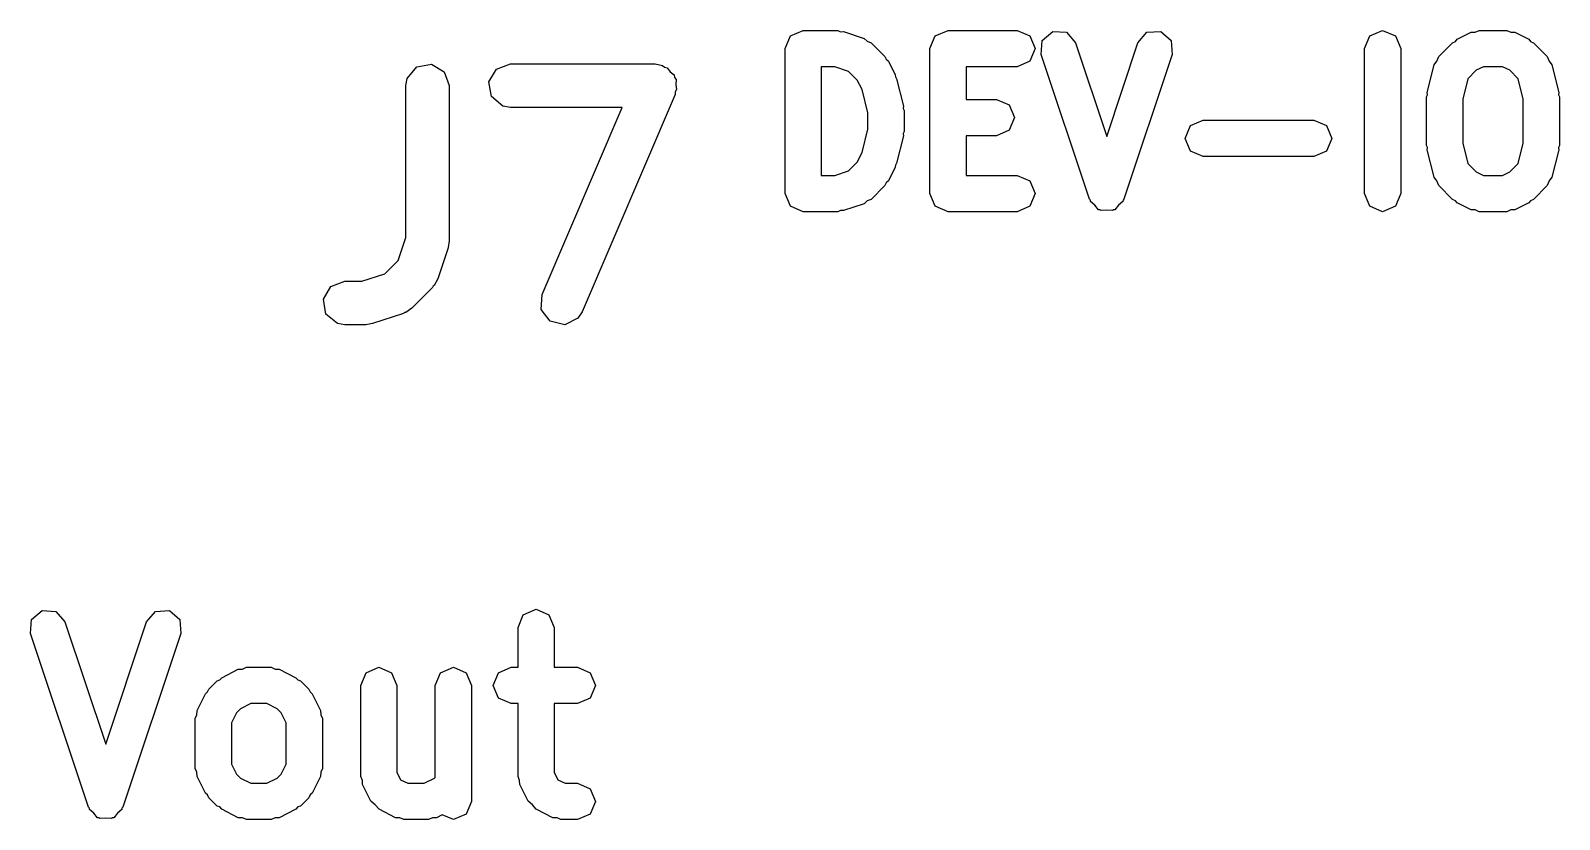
# Model space of a CAD drawing. Extents: x 83.3 to 116.6, y -116.7 to -83.3.
# Drawn here: x 85.01 to 90.29, y -105.56 to -102.84 of the extents above; entities that cross this region are included whole.
import ezdxf

# ---------------------------------------------------------------- set-up
doc = ezdxf.new("R2010")
doc.units = 0
doc.layers.add('BLACK', color=7, linetype='CONTINUOUS')

msp = doc.modelspace()

# ---------------------------------------------------------------- linework, layer by layer
at = {"layer": 'BLACK', "linetype": 'CONTINUOUS'}
for p, q in [((87.6374, -102.857), (87.6815, -102.839)), ((87.6815, -102.839), (87.8006, -102.839)), ((87.8006, -102.839), (87.8101, -102.843)), ((87.8101, -102.843), (87.8204, -102.842)), ((87.8204, -102.842), (87.8918, -102.866)), ((88.1374, -102.857), (88.1815, -102.839)), ((88.1815, -102.839), (88.4196, -102.839)), ((88.4196, -102.839), (88.4638, -102.857)), ((88.5066, -102.873), (88.5427, -102.842)), ((88.5427, -102.842), (88.5905, -102.845)), ((88.5905, -102.845), (88.6218, -102.881)), ((88.8365, -102.881), (88.8679, -102.845)), ((88.8679, -102.845), (88.9156, -102.842)), ((88.9156, -102.842), (88.9517, -102.873)), ((89.6374, -102.857), (89.6815, -102.839)), ((89.6815, -102.839), (89.7257, -102.857)), ((89.9393, -102.869), (89.9869, -102.845)), ((89.9869, -102.845), (90.0014, -102.844)), ((90.0014, -102.844), (90.0149, -102.839)), ((90.0149, -102.839), (90.1101, -102.839)), ((90.1101, -102.839), (90.1236, -102.844)), ((90.1236, -102.844), (90.1381, -102.845)), ((90.1381, -102.845), (90.1857, -102.869)), ((87.619, -102.901), (87.6374, -102.857)), ((87.619, -103.401), (87.619, -102.901)), ((87.8918, -102.866), (87.9028, -102.875)), ((87.9028, -102.875), (87.9162, -102.881)), ((87.9162, -102.881), (87.9638, -102.928)), ((88.119, -102.901), (88.1374, -102.857)), ((88.119, -103.401), (88.119, -102.901)), ((88.4638, -102.857), (88.4821, -102.901)), ((88.4821, -102.901), (88.4638, -102.945)), ((88.5032, -102.921), (88.5066, -102.873)), ((88.6218, -102.881), (88.7292, -103.204)), ((88.7292, -103.204), (88.8365, -102.881)), ((88.9517, -102.873), (88.9551, -102.921)), ((89.619, -102.901), (89.6374, -102.857)), ((89.619, -103.401), (89.619, -102.901)), ((89.7257, -102.857), (89.744, -102.901)), ((89.744, -102.901), (89.744, -103.401)), ((89.8754, -102.928), (89.9231, -102.881)), ((89.9231, -102.881), (89.9326, -102.877)), ((89.9326, -102.877), (89.9393, -102.869)), ((90.1857, -102.869), (90.1924, -102.877)), ((90.1924, -102.877), (90.2019, -102.881)), ((90.2019, -102.881), (90.2496, -102.928)), ((86.6225, -102.972), (86.6707, -102.954)), ((86.6707, -102.954), (87.1707, -102.954)), ((87.1707, -102.954), (87.1964, -102.959)), ((87.9638, -102.928), (87.9678, -102.938)), ((87.9678, -102.938), (87.9755, -102.945)), ((87.9755, -102.945), (87.9994, -102.992)), ((88.4638, -102.945), (88.4196, -102.964)), ((88.6699, -103.421), (88.5032, -102.921)), ((88.9551, -102.921), (88.7885, -103.421)), ((89.859, -102.957), (89.869, -102.944)), ((89.869, -102.944), (89.8754, -102.928)), ((90.2496, -102.928), (90.256, -102.944)), ((90.256, -102.944), (90.266, -102.957)), ((86.31, -103.029), (86.3145, -103.004)), ((86.3145, -103.004), (86.3475, -102.964)), ((86.3475, -102.964), (86.398, -102.955)), ((86.398, -102.955), (86.4425, -102.981)), ((86.4425, -102.981), (86.46, -103.029)), ((86.5969, -103.016), (86.6225, -102.972)), ((87.1964, -102.959), (87.2032, -102.965)), ((87.2032, -102.965), (87.2118, -102.967)), ((87.2118, -102.967), (87.2223, -102.981)), ((87.2223, -102.981), (87.2357, -102.992)), ((87.2357, -102.992), (87.2372, -103.001)), ((87.2372, -103.001), (87.2425, -103.008)), ((87.744, -102.964), (87.744, -103.339)), ((87.7905, -102.964), (87.744, -102.964)), ((87.8383, -102.98), (87.7905, -102.964)), ((87.8683, -103.01), (87.8383, -102.98)), ((87.9994, -102.992), (87.9999, -102.999)), ((87.9999, -102.999), (88.0041, -103.005)), ((88.0041, -103.005), (88.0279, -103.1)), ((88.4196, -102.964), (88.244, -102.964)), ((88.244, -102.964), (88.244, -103.077)), ((89.8352, -103.053), (89.859, -102.957)), ((89.9761, -103.005), (89.9583, -103.076)), ((90.0043, -102.976), (89.9761, -103.005)), ((90.0296, -102.964), (90.0043, -102.976)), ((90.0954, -102.964), (90.0296, -102.964)), ((90.1207, -102.976), (90.0954, -102.964)), ((90.1489, -103.005), (90.1207, -102.976)), ((90.1667, -103.076), (90.1489, -103.005)), ((90.266, -102.957), (90.2898, -103.053)), ((86.31, -103.553), (86.31, -103.029)), ((86.46, -103.029), (86.46, -103.565)), ((86.6058, -103.067), (86.5969, -103.016)), ((87.2396, -103.059), (86.9182, -103.809)), ((87.2401, -103.05), (87.2396, -103.059)), ((87.2446, -103.042), (87.2401, -103.05)), ((87.2425, -103.008), (87.2415, -103.025)), ((87.2415, -103.025), (87.2446, -103.042)), ((87.8845, -103.042), (87.8683, -103.01)), ((87.9048, -103.123), (87.8845, -103.042)), ((89.8364, -103.061), (89.8352, -103.053)), ((90.2898, -103.053), (90.2886, -103.061)), ((86.6451, -103.1), (86.6058, -103.067)), ((86.6707, -103.104), (86.6451, -103.1)), ((87.057, -103.104), (86.6707, -103.104)), ((86.7803, -103.75), (87.057, -103.104)), ((88.0279, -103.1), (88.0267, -103.108)), ((88.0267, -103.108), (88.0298, -103.115)), ((88.244, -103.077), (88.3482, -103.077)), ((88.3482, -103.077), (88.3924, -103.095)), ((88.3924, -103.095), (88.4107, -103.139)), ((89.8333, -103.068), (89.8364, -103.061)), ((89.8333, -103.235), (89.8333, -103.068)), ((89.9583, -103.076), (89.9583, -103.227)), ((90.1667, -103.227), (90.1667, -103.076)), ((90.2886, -103.061), (90.2917, -103.068)), ((90.2917, -103.068), (90.2917, -103.235)), ((87.9048, -103.179), (87.9048, -103.123)), ((88.0298, -103.115), (88.0298, -103.187)), ((88.4107, -103.139), (88.3924, -103.183)), ((89.0183, -103.167), (89.0625, -103.148)), ((89.0625, -103.148), (89.4435, -103.148)), ((89.4435, -103.148), (89.4876, -103.167)), ((87.8845, -103.26), (87.9048, -103.179)), ((88.0279, -103.202), (88.0041, -103.297)), ((88.0298, -103.187), (88.0267, -103.194)), ((88.0267, -103.194), (88.0279, -103.202)), ((88.3482, -103.202), (88.244, -103.202)), ((88.244, -103.202), (88.244, -103.339)), ((88.3924, -103.183), (88.3482, -103.202)), ((89, -103.211), (89.0183, -103.167)), ((89.0183, -103.255), (89, -103.211)), ((89.4876, -103.167), (89.506, -103.211)), ((89.506, -103.211), (89.4876, -103.255)), ((87.8683, -103.293), (87.8845, -103.26)), ((89.0625, -103.273), (89.0183, -103.255)), ((89.4876, -103.255), (89.4435, -103.273)), ((89.8364, -103.242), (89.8333, -103.235)), ((89.8352, -103.25), (89.8364, -103.242)), ((89.859, -103.345), (89.8352, -103.25)), ((89.9583, -103.227), (89.9761, -103.298)), ((90.1489, -103.298), (90.1667, -103.227)), ((90.2898, -103.25), (90.266, -103.345)), ((90.2917, -103.235), (90.2886, -103.242)), ((90.2886, -103.242), (90.2898, -103.25)), ((87.7905, -103.339), (87.8383, -103.323)), ((87.8383, -103.323), (87.8683, -103.293)), ((87.9994, -103.31), (87.9755, -103.358)), ((87.9999, -103.303), (87.9994, -103.31)), ((88.0041, -103.297), (87.9999, -103.303)), ((89.4435, -103.273), (89.0625, -103.273)), ((89.9761, -103.298), (90.0043, -103.326)), ((90.1207, -103.326), (90.1489, -103.298)), ((87.744, -103.339), (87.7905, -103.339)), ((87.9638, -103.374), (87.9162, -103.422)), ((87.9678, -103.364), (87.9638, -103.374)), ((87.9755, -103.358), (87.9678, -103.364)), ((88.244, -103.339), (88.4196, -103.339)), ((88.4196, -103.339), (88.4638, -103.357)), ((88.4638, -103.357), (88.4821, -103.401)), ((89.869, -103.358), (89.859, -103.345)), ((89.8754, -103.374), (89.869, -103.358)), ((89.9231, -103.422), (89.8754, -103.374)), ((90.0043, -103.326), (90.0296, -103.339)), ((90.0296, -103.339), (90.0954, -103.339)), ((90.0954, -103.339), (90.1207, -103.326)), ((90.2496, -103.374), (90.2019, -103.422)), ((90.256, -103.358), (90.2496, -103.374)), ((90.266, -103.345), (90.256, -103.358)), ((87.6374, -103.445), (87.619, -103.401)), ((87.9028, -103.427), (87.8918, -103.437)), ((87.9162, -103.422), (87.9028, -103.427)), ((88.1374, -103.445), (88.119, -103.401)), ((88.4821, -103.401), (88.4638, -103.445)), ((88.6729, -103.424), (88.6699, -103.421)), ((88.6733, -103.429), (88.6729, -103.424)), ((88.6882, -103.442), (88.6733, -103.429)), ((88.7851, -103.429), (88.7701, -103.442)), ((88.7854, -103.424), (88.7851, -103.429)), ((88.7885, -103.421), (88.7854, -103.424)), ((89.6374, -103.445), (89.619, -103.401)), ((89.744, -103.401), (89.7257, -103.445)), ((89.9326, -103.426), (89.9231, -103.422)), ((89.9393, -103.433), (89.9326, -103.426)), ((90.1924, -103.426), (90.1857, -103.433)), ((90.2019, -103.422), (90.1924, -103.426)), ((87.6815, -103.464), (87.6374, -103.445)), ((87.8006, -103.464), (87.6815, -103.464)), ((87.8101, -103.46), (87.8006, -103.464)), ((87.8204, -103.46), (87.8101, -103.46)), ((87.8918, -103.437), (87.8204, -103.46)), ((88.1815, -103.464), (88.1374, -103.445)), ((88.4196, -103.464), (88.1815, -103.464)), ((88.4638, -103.445), (88.4196, -103.464)), ((88.7012, -103.457), (88.6882, -103.442)), ((88.7059, -103.457), (88.7012, -103.457)), ((88.7094, -103.46), (88.7059, -103.457)), ((88.7292, -103.459), (88.7094, -103.46)), ((88.7489, -103.46), (88.7292, -103.459)), ((88.7525, -103.457), (88.7489, -103.46)), ((88.7571, -103.457), (88.7525, -103.457)), ((88.7701, -103.442), (88.7571, -103.457)), ((89.6815, -103.464), (89.6374, -103.445)), ((89.7257, -103.445), (89.6815, -103.464)), ((89.9869, -103.457), (89.9393, -103.433)), ((90.0014, -103.458), (89.9869, -103.457)), ((90.0149, -103.464), (90.0014, -103.458)), ((90.1101, -103.464), (90.0149, -103.464)), ((90.1236, -103.458), (90.1101, -103.464)), ((90.1381, -103.457), (90.1236, -103.458)), ((90.1857, -103.433), (90.1381, -103.457)), ((86.2837, -103.632), (86.31, -103.553)), ((86.46, -103.565), (86.4561, -103.587)), ((86.4561, -103.587), (86.4562, -103.589)), ((86.2373, -103.678), (86.2837, -103.632)), ((86.4562, -103.589), (86.4204, -103.696)), ((86.1585, -103.704), (86.2373, -103.678)), ((86.0254, -103.766), (86.0511, -103.722)), ((86.0511, -103.722), (86.0993, -103.704)), ((86.0993, -103.704), (86.1585, -103.704)), ((86.4023, -103.725), (86.3309, -103.797)), ((86.4042, -103.721), (86.4023, -103.725)), ((86.408, -103.719), (86.4042, -103.721)), ((86.4204, -103.696), (86.408, -103.719)), ((86.0343, -103.817), (86.0254, -103.766)), ((86.3309, -103.797), (86.3096, -103.812)), ((86.7775, -103.801), (86.7803, -103.75)), ((86.0736, -103.85), (86.0343, -103.817)), ((86.0993, -103.854), (86.0736, -103.85)), ((86.1944, -103.85), (86.1723, -103.854)), ((86.3016, -103.815), (86.1944, -103.85)), ((86.3051, -103.812), (86.3016, -103.815)), ((86.3096, -103.812), (86.3051, -103.812)), ((86.8082, -103.842), (86.7775, -103.801)), ((86.8582, -103.854), (86.8082, -103.842)), ((86.904, -103.831), (86.8582, -103.854)), ((86.9182, -103.809), (86.904, -103.831)), ((86.1707, -103.854), (86.0993, -103.854)), ((86.1723, -103.854), (86.1707, -103.854)), ((85.0181, -104.871), (85.0542, -104.84)), ((85.0542, -104.84), (85.1019, -104.843)), ((85.1019, -104.843), (85.1332, -104.879)), ((85.4147, -104.879), (85.446, -104.843)), ((85.446, -104.843), (85.4937, -104.84)), ((85.4937, -104.84), (85.5299, -104.871)), ((86.7155, -104.855), (86.7597, -104.836)), ((86.7597, -104.836), (86.8039, -104.855)), ((85.0147, -104.919), (85.0181, -104.871)), ((85.1332, -104.879), (85.274, -105.301)), ((85.274, -105.301), (85.4147, -104.879)), ((85.5299, -104.871), (85.5332, -104.919)), ((86.6972, -104.899), (86.7155, -104.855)), ((86.6972, -105.036), (86.6972, -104.899)), ((86.8039, -104.855), (86.8222, -104.899)), ((86.8222, -104.899), (86.8222, -105.036)), ((85.2147, -105.519), (85.0147, -104.919)), ((85.5332, -104.919), (85.3332, -105.519)), ((85.6746, -105.072), (85.7317, -105.043)), ((85.7317, -105.043), (85.7462, -105.042)), ((85.7462, -105.042), (85.7597, -105.036)), ((85.7597, -105.036), (85.8454, -105.036)), ((85.8454, -105.036), (85.8588, -105.042)), ((85.8588, -105.042), (85.8733, -105.043)), ((85.8733, -105.043), (85.9305, -105.072)), ((86.1543, -105.099), (86.1726, -105.055)), ((86.1726, -105.055), (86.2168, -105.036)), ((86.2168, -105.036), (86.261, -105.055)), ((86.261, -105.055), (86.2793, -105.099)), ((86.4115, -105.099), (86.4298, -105.055)), ((86.4298, -105.055), (86.474, -105.036)), ((86.474, -105.036), (86.5181, -105.055)), ((86.5181, -105.055), (86.5365, -105.099)), ((86.6115, -105.099), (86.6298, -105.055)), ((86.6298, -105.055), (86.674, -105.036)), ((86.674, -105.036), (86.6972, -105.036)), ((86.8222, -105.036), (86.9025, -105.036)), ((86.9025, -105.036), (86.9467, -105.055)), ((86.9467, -105.055), (86.965, -105.099)), ((85.6258, -105.121), (85.6298, -105.112)), ((85.6298, -105.112), (85.6583, -105.083)), ((85.6583, -105.083), (85.6678, -105.079)), ((85.6678, -105.079), (85.6746, -105.072)), ((85.9305, -105.072), (85.9372, -105.079)), ((85.9372, -105.079), (85.9467, -105.083)), ((85.9467, -105.083), (85.9753, -105.112)), ((85.9753, -105.112), (85.9792, -105.121)), ((86.1543, -105.413), (86.1543, -105.099)), ((86.2793, -105.099), (86.2793, -105.398)), ((86.4115, -105.416), (86.4115, -105.099)), ((86.5365, -105.099), (86.5365, -105.499)), ((86.6298, -105.143), (86.6115, -105.099)), ((86.965, -105.099), (86.9467, -105.143)), ((85.5895, -105.185), (85.6181, -105.128)), ((85.6181, -105.128), (85.6258, -105.121)), ((85.7744, -105.161), (85.7395, -105.179)), ((85.8306, -105.161), (85.7744, -105.161)), ((85.8655, -105.179), (85.8306, -105.161)), ((85.9792, -105.121), (85.987, -105.128)), ((85.987, -105.128), (86.0156, -105.185)), ((86.674, -105.161), (86.6298, -105.143)), ((86.6972, -105.161), (86.674, -105.161)), ((86.6972, -105.413), (86.6972, -105.161)), ((86.9025, -105.161), (86.8222, -105.161)), ((86.8222, -105.161), (86.8222, -105.398)), ((86.9467, -105.143), (86.9025, -105.161)), ((85.5829, -105.213), (85.5884, -105.2)), ((85.5829, -105.385), (85.5829, -105.213)), ((85.5884, -105.2), (85.5895, -105.185)), ((85.7253, -105.193), (85.7079, -105.228)), ((85.7395, -105.179), (85.7253, -105.193)), ((85.8797, -105.193), (85.8655, -105.179)), ((85.8972, -105.228), (85.8797, -105.193)), ((86.0156, -105.185), (86.0166, -105.2)), ((86.0166, -105.2), (86.0222, -105.213)), ((86.0222, -105.213), (86.0222, -105.385)), ((85.7079, -105.228), (85.7079, -105.37)), ((85.8972, -105.37), (85.8972, -105.228)), ((85.7079, -105.37), (85.7253, -105.405)), ((85.8797, -105.405), (85.8972, -105.37)), ((85.5884, -105.398), (85.5829, -105.385)), ((85.5895, -105.413), (85.5884, -105.398)), ((85.6181, -105.47), (85.5895, -105.413)), ((85.7253, -105.405), (85.7395, -105.419)), ((85.7395, -105.419), (85.7744, -105.436)), ((85.8306, -105.436), (85.8655, -105.419)), ((85.8655, -105.419), (85.8797, -105.405)), ((86.0156, -105.413), (85.987, -105.47)), ((86.0166, -105.398), (86.0156, -105.413)), ((86.0222, -105.385), (86.0166, -105.398)), ((86.1599, -105.427), (86.1543, -105.413)), ((86.1609, -105.441), (86.1599, -105.427)), ((86.2793, -105.398), (86.292, -105.424)), ((86.292, -105.424), (86.3173, -105.436)), ((86.3735, -105.436), (86.4084, -105.419)), ((86.4084, -105.419), (86.4115, -105.416)), ((86.7027, -105.427), (86.6972, -105.413)), ((86.7038, -105.441), (86.7027, -105.427)), ((86.8222, -105.398), (86.8348, -105.424)), ((86.8348, -105.424), (86.8601, -105.436)), ((85.6258, -105.476), (85.6181, -105.47)), ((85.6298, -105.486), (85.6258, -105.476)), ((85.6583, -105.515), (85.6298, -105.486)), ((85.7744, -105.436), (85.8306, -105.436)), ((85.9753, -105.486), (85.9467, -105.515)), ((85.9792, -105.476), (85.9753, -105.486)), ((85.987, -105.47), (85.9792, -105.476)), ((86.1895, -105.498), (86.1609, -105.441)), ((86.3173, -105.436), (86.3735, -105.436)), ((86.7323, -105.498), (86.7038, -105.441)), ((86.8601, -105.436), (86.9025, -105.436)), ((86.9025, -105.436), (86.9467, -105.455)), ((86.9467, -105.455), (86.965, -105.499)), ((85.2177, -105.522), (85.2147, -105.519)), ((85.2181, -105.527), (85.2177, -105.522)), ((85.233, -105.54), (85.2181, -105.527)), ((85.246, -105.555), (85.233, -105.54)), ((85.3149, -105.54), (85.3019, -105.555)), ((85.3299, -105.527), (85.3149, -105.54)), ((85.3302, -105.522), (85.3299, -105.527)), ((85.3332, -105.519), (85.3302, -105.522)), ((85.6678, -105.518), (85.6583, -105.515)), ((85.6746, -105.526), (85.6678, -105.518)), ((85.7317, -105.555), (85.6746, -105.526)), ((85.9305, -105.526), (85.8733, -105.555)), ((85.9372, -105.518), (85.9305, -105.526)), ((85.9467, -105.515), (85.9372, -105.518)), ((86.2044, -105.511), (86.1895, -105.498)), ((86.2174, -105.526), (86.2044, -105.511)), ((86.2746, -105.555), (86.2174, -105.526)), ((86.5365, -105.499), (86.5181, -105.543)), ((86.7473, -105.511), (86.7323, -105.498)), ((86.7603, -105.526), (86.7473, -105.511)), ((86.8174, -105.555), (86.7603, -105.526)), ((86.965, -105.499), (86.9467, -105.543)), ((85.2507, -105.555), (85.246, -105.555)), ((85.2542, -105.558), (85.2507, -105.555)), ((85.2739, -105.557), (85.2542, -105.558)), ((85.2937, -105.558), (85.2739, -105.557)), ((85.2972, -105.555), (85.2937, -105.558)), ((85.3019, -105.555), (85.2972, -105.555)), ((85.7462, -105.556), (85.7317, -105.555)), ((85.7597, -105.561), (85.7462, -105.556)), ((85.8454, -105.561), (85.7597, -105.561)), ((85.8588, -105.556), (85.8454, -105.561)), ((85.8733, -105.555), (85.8588, -105.556)), ((86.2891, -105.556), (86.2746, -105.555)), ((86.3025, -105.561), (86.2891, -105.556)), ((86.3882, -105.561), (86.3025, -105.561)), ((86.4017, -105.556), (86.3882, -105.561)), ((86.4162, -105.555), (86.4017, -105.556)), ((86.4351, -105.545), (86.4162, -105.555)), ((86.474, -105.561), (86.4351, -105.545)), ((86.5181, -105.543), (86.474, -105.561)), ((86.8319, -105.556), (86.8174, -105.555)), ((86.8454, -105.561), (86.8319, -105.556)), ((86.9025, -105.561), (86.8454, -105.561)), ((86.9467, -105.543), (86.9025, -105.561))]:
    msp.add_line(p, q, dxfattribs=at)

doc.saveas('drawing.dxf')
